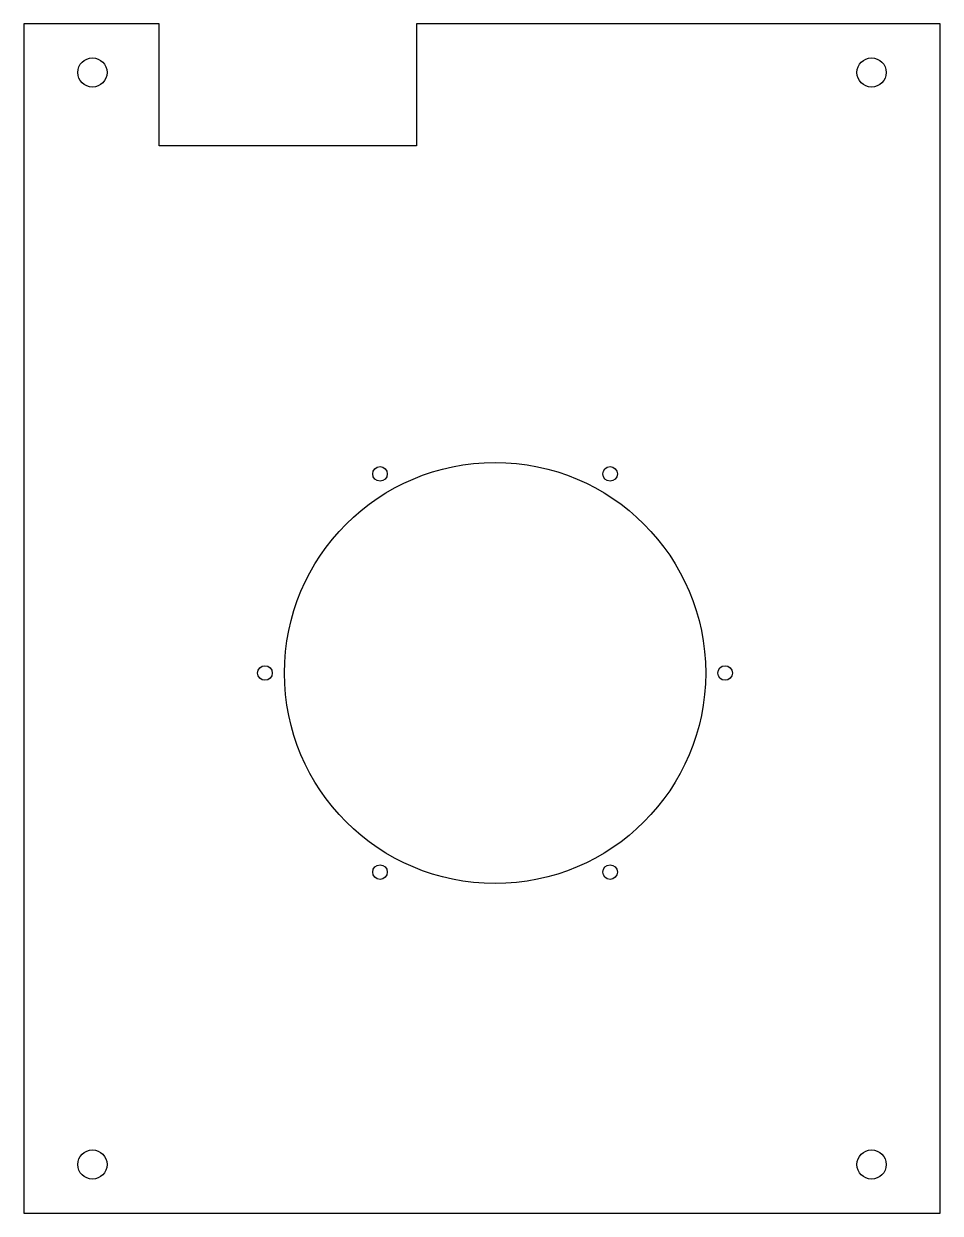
# Model space of a CAD drawing. Header units: inches. Extents: x -3.18 to 4.23, y -8.64 to 0.99.
import ezdxf

# ---------------------------------------------------------------- set-up
doc = ezdxf.new("R2010")
doc.units = ezdxf.units.IN
doc.header["$MEASUREMENT"] = 0

msp = doc.modelspace()

# ---------------------------------------------------------------- linework, layer by layer
msp.add_lwpolyline([(4.2329, -8.6358), (4.2329, 0.9862), (0, 0.9862), (0, 0), (-2.0827, 0), (-2.0827, 0.9862), (-3.1762, 0.9862), (-3.1762, -8.6358)], close=True)
for centre, radius in [((-2.6213, 0.5925), 0.1181), ((3.678, 0.5925), 0.1181), ((0.6339, -4.2657), 1.7028), ((-0.2963, -2.6547), 0.0591), ((1.564, -2.6547), 0.0591), ((-1.2264, -4.2657), 0.0591), ((2.4941, -4.2657), 0.0591), ((-0.2963, -5.8767), 0.0591), ((1.564, -5.8767), 0.0591), ((-2.6213, -8.2421), 0.1181), ((3.678, -8.2421), 0.1181)]:
    msp.add_circle(centre, radius)

doc.saveas('drawing.dxf')
